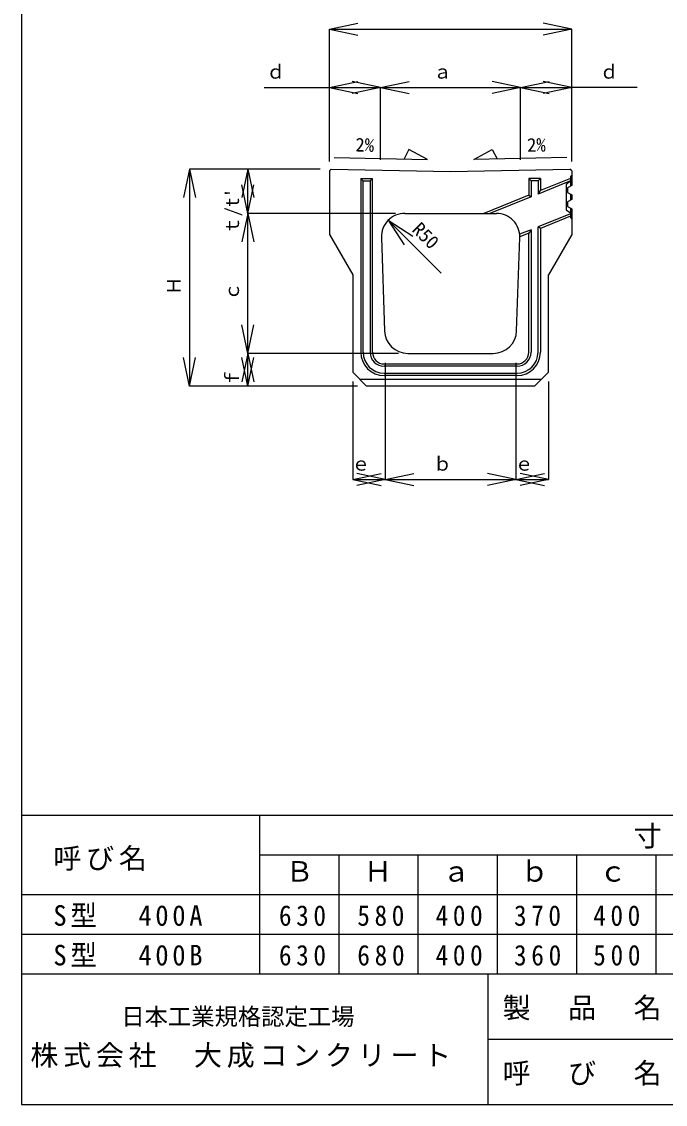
# Model space of a CAD drawing. Units: millimetres, scale not verified. Extents: x -4856 to 6304, y -3382 to 318.
# Drawn here: x 904 to 2284, y -3382 to -1062 of the extents above; entities that cross this region are included whole.
import ezdxf
from ezdxf.enums import TextEntityAlignment as Align

# ---------------------------------------------------------------- set-up
doc = ezdxf.new("R2010")
doc.units = ezdxf.units.MM
doc.header["$LTSCALE"] = 20
for name, color, linetype in [('0-1_1', 3, 'Continuous'), ('0-2_2', 4, 'Continuous'), ('F-0_240', 2, 'Continuous')]:
    doc.layers.add(name, color=color, linetype=linetype)
doc.styles.add('ＭＳ ゴシック', font='')
doc.styles.get('ＭＳ ゴシック').set_extended_font_data('MS Gothic')

msp = doc.modelspace()

# ---------------------------------------------------------------- linework, layer by layer
at = {"layer": '0-1_1'}
for p, q in [((1563.69, -1382.09), (1567.69, -1378.09)), ((1563.69, -1382.09), (1563.69, -1518.09)), ((2083.69, -1382.09), (2079.69, -1378.09)), ((2083.69, -1391.09), (2080.69, -1394.09)), ((2083.69, -1382.09), (2083.69, -1413.09)), ((1631.19, -1398.09), (1631.19, -1770.59)), ((1636.19, -1770.59), (1636.19, -1403.09)), ((1651.19, -1403.09), (1651.19, -1770.59)), ((1656.19, -1770.59), (1656.19, -1398.09)), ((1991.19, -1398.09), (1991.19, -1434.18)), ((1996.19, -1403.09), (1996.19, -1437.56)), ((2011.19, -1403.09), (2011.19, -1431.51)), ((2080.69, -1403.48), (2011.19, -1431.51)), ((2016.19, -1398.09), (2016.19, -1424.1)), ((2080.69, -1398.09), (2016.19, -1424.1)), ((2080.69, -1394.09), (2080.69, -1414.76)), ((1991.19, -1434.18), (1894.69, -1473.09)), ((1996.19, -1437.56), (1908.06, -1473.09)), ((1991.19, -1434.18), (1996.19, -1437.56)), ((2011.19, -1431.51), (2016.19, -1424.1)), ((2080.69, -1431.43), (2080.69, -1444.76)), ((2083.69, -1433.09), (2083.69, -1443.09)), ((2080.69, -1461.43), (2080.69, -1482.09)), ((1725.38, -1473.09), (1922, -1473.09)), ((2080.69, -1473.87), (2011.19, -1501.9)), ((2080.69, -1479.26), (2016.19, -1505.27)), ((2080.69, -1482.09), (2083.69, -1485.09)), ((2083.69, -1463.09), (2083.69, -1518.09)), ((1996.19, -1507.94), (1971.72, -1517.81)), ((1996.19, -1507.94), (1991.19, -1515.35)), ((1996.19, -1507.94), (1996.19, -1770.59)), ((2016.19, -1505.27), (2011.19, -1501.9)), ((2011.19, -1770.59), (2011.19, -1501.9)), ((2016.19, -1505.09), (2016.19, -1770.59)), ((1563.69, -1518.09), (1613.69, -1604.69)), ((1675.41, -1524.76), (1682.08, -1724.76)), ((1965.3, -1724.76), (1971.97, -1524.76)), ((1991.19, -1515.35), (1972, -1523.09)), ((1991.19, -1770.59), (1991.19, -1515.35)), ((2083.69, -1518.09), (2033.69, -1604.69)), ((1613.69, -1604.69), (1613.69, -1813.09)), ((2033.69, -1813.09), (2033.69, -1604.69)), ((1732.05, -1773.09), (1915.33, -1773.09)), ((1681.19, -1795.59), (1966.19, -1795.59)), ((1966.19, -1800.59), (1681.19, -1800.59)), ((1643.69, -1843.09), (1613.69, -1813.09)), ((1628.69, -1828.09), (2018.69, -1828.09)), ((1681.19, -1815.59), (1966.19, -1815.59)), ((1966.19, -1820.59), (1681.19, -1820.59)), ((2003.69, -1843.09), (2033.69, -1813.09)), ((2003.69, -1843.09), (1643.69, -1843.09))]:
    msp.add_line(p, q, dxfattribs=at)
for points in [[(1567.69, -1378.17), (1823.69, -1383.29), (2079.69, -1378.17)], [(1631.19, -1398.09), (1656.19, -1398.09), (1651.19, -1403.09)], [(1631.19, -1398.09), (1636.19, -1403.09), (1651.19, -1403.09)], [(2016.19, -1398.09), (1991.19, -1398.09), (1996.19, -1403.09)], [(2016.19, -1398.09), (2011.19, -1403.09), (1996.19, -1403.09)], [(2080.69, -1404.09), (2071.69, -1411.09), (2071.69, -1465.09), (2080.69, -1472.09)], [(2083.69, -1413.09), (2074.69, -1418.09), (2074.69, -1428.09), (2083.69, -1433.09)], [(2083.69, -1443.09), (2074.69, -1448.09), (2074.69, -1458.09), (2083.69, -1463.09)]]:
    msp.add_lwpolyline(points, dxfattribs=at)
for centre, radius, start, end in [((1725.38, -1523.09), 50, 90, 181.90916), ((1922, -1523.09), 50, 358.09085, 90), ((1732.05, -1723.09), 50, 181.90916, 270), ((1915.33, -1723.09), 50, 270, 358.09085), ((1681.19, -1770.59), 50, 180, 270), ((1681.19, -1770.59), 45, 180, 270), ((1681.19, -1770.59), 30, 180, 270), ((1681.19, -1770.59), 25, 180, 270), ((1966.19, -1770.59), 25, 270, 0), ((1966.19, -1770.59), 30, 270, 0), ((1966.19, -1770.59), 45, 270, 0), ((1966.19, -1770.59), 50, 270, 0)]:
    msp.add_arc(centre, radius, start, end, dxfattribs=at)
at = {"layer": '0-2_2'}
for p, q in [((1563.69, -1078.09), (1624.83, -1065.1)), ((2083.69, -1078.09), (2022.56, -1065.1)), ((1563.69, -1362.09), (1563.69, -1078.09)), ((1563.69, -1078.09), (2083.69, -1078.09)), ((1563.69, -1078.09), (1624.83, -1091.09)), ((2083.69, -1078.09), (2022.56, -1091.09)), ((2083.69, -1362.09), (2083.69, -1078.09)), ((1563.69, -1203.09), (1624.83, -1216.09)), ((1673.69, -1203.09), (1612.56, -1216.09)), ((1673.69, -1203.09), (1734.83, -1190.1)), ((1673.69, -1358.09), (1673.69, -1203.09)), ((1673.69, -1203.09), (1973.69, -1203.09)), ((1673.69, -1203.09), (1734.83, -1216.09)), ((1973.69, -1203.09), (1912.56, -1190.1)), ((1973.69, -1203.09), (1912.56, -1216.09)), ((1973.69, -1203.09), (2034.83, -1190.1)), ((1973.69, -1358.09), (1973.69, -1203.09)), ((1973.69, -1203.09), (2033.69, -1203.09)), ((1973.69, -1203.09), (2034.83, -1216.09)), ((2083.69, -1203.09), (2022.56, -1190.1)), ((2033.69, -1203.09), (2083.69, -1203.09)), ((2083.69, -1358.09), (2083.69, -1203.09)), ((1263.69, -1378.09), (1250.7, -1439.23)), ((1543.69, -1378.09), (1263.69, -1378.09)), ((1263.69, -1378.09), (1263.69, -1843.09)), ((1263.69, -1378.09), (1276.69, -1439.23)), ((1388.69, -1378.09), (1375.7, -1439.23)), ((1543.69, -1378.09), (1388.69, -1378.09)), ((1388.69, -1473.09), (1388.69, -1378.09)), ((1388.69, -1378.09), (1401.69, -1439.23)), ((1388.69, -1473.09), (1375.7, -1411.96)), ((1388.69, -1473.09), (1401.69, -1411.96)), ((1388.69, -1473.09), (1375.7, -1534.23)), ((1705.39, -1473.09), (1388.69, -1473.09)), ((1388.69, -1773.09), (1388.69, -1473.09)), ((1388.69, -1473.09), (1401.69, -1534.23)), ((1690.03, -1487.74), (1742.45, -1521.78)), ((1388.69, -1773.09), (1375.7, -1711.96)), ((1388.69, -1773.09), (1401.69, -1711.96)), ((1263.69, -1843.09), (1250.7, -1781.96)), ((1263.69, -1843.09), (1276.69, -1781.96)), ((1388.69, -1773.09), (1375.7, -1834.23)), ((1388.69, -1843.09), (1375.7, -1781.96)), ((1712.05, -1773.09), (1388.69, -1773.09)), ((1388.69, -1843.09), (1388.69, -1773.09)), ((1388.69, -1773.09), (1401.69, -1834.23)), ((1388.69, -1843.09), (1401.69, -1781.96)), ((1683.69, -1793.09), (1683.69, -2043.09)), ((1963.69, -1793.09), (1963.69, -2043.09)), ((1623.69, -1843.09), (1263.69, -1843.09)), ((1623.69, -1843.09), (1388.69, -1843.09)), ((1613.69, -1833.09), (1613.69, -2043.09)), ((2033.69, -1833.09), (2033.69, -2043.09)), ((1613.69, -2043.09), (1674.83, -2030.1)), ((1683.69, -2043.09), (1622.56, -2030.1)), ((1683.69, -2043.09), (1744.83, -2030.1)), ((1963.69, -2043.09), (1902.56, -2030.1)), ((1963.69, -2043.09), (2024.83, -2030.1)), ((2033.69, -2043.09), (1972.56, -2030.1)), ((1613.69, -2043.09), (1683.69, -2043.09)), ((1613.69, -2043.09), (1674.83, -2056.09)), ((1683.69, -2043.09), (1622.56, -2056.09)), ((1683.69, -2043.09), (1963.69, -2043.09)), ((1683.69, -2043.09), (1744.83, -2056.09)), ((1963.69, -2043.09), (1902.56, -2056.09)), ((1963.69, -2043.09), (2033.69, -2043.09)), ((1963.69, -2043.09), (2024.83, -2056.09)), ((2033.69, -2043.09), (1972.56, -2056.09))]:
    msp.add_line(p, q, dxfattribs=at)
at = {"layer": '0-2_2', "color": 7}
for p, q in [((903.69, -2762.15), (4813.69, -2762.15)), ((903.69, -2762.15), (4813.69, -2762.15)), ((1413.69, -2762.15), (1413.69, -3102.15)), ((1413.69, -2847.15), (4558.69, -2847.15)), ((1583.69, -2847.15), (1583.69, -3102.15)), ((1753.69, -2847.15), (1753.69, -3102.15)), ((1923.69, -2847.15), (1923.69, -3102.15)), ((2093.69, -2847.15), (2093.69, -3102.15)), ((903.69, -2932.15), (4813.69, -2932.15)), ((903.69, -2932.15), (4813.69, -2932.15)), ((903.69, -3017.15), (4813.69, -3017.15))]:
    msp.add_line(p, q, dxfattribs=at)
at = {"layer": '0-2_2'}
for points in [[(1423.69, -1203.09), (1563.69, -1203.09), (1624.83, -1190.1)], [(1563.69, -1358.09), (1563.69, -1203.09), (1613.69, -1203.09)], [(1613.69, -1203.09), (1673.69, -1203.09), (1612.56, -1190.1)], [(2223.69, -1203.09), (2083.69, -1203.09), (2022.56, -1216.09)], [(1803.17, -1600.87), (1690.03, -1487.74), (1724.07, -1540.15)]]:
    msp.add_lwpolyline(points, dxfattribs=at)
at = {"layer": '0-2_2', "color": 7}
for points in [[(1574.09, -1353.22), (1774.05, -1357.22), (1734.46, -1336.42), (1724.06, -1356.22)], [(2073.29, -1353.22), (1873.33, -1357.22), (1912.93, -1336.42), (1923.32, -1356.22)], [(2263.69, -2847.15), (2263.69, -2903.71), (2263.69, -3102.15)]]:
    msp.add_lwpolyline(points, dxfattribs=at)
at = {"layer": 'F-0_240'}
for p, q in [((903.69, 317.85), (903.69, -3382.15)), ((903.69, -3102.15), (6303.69, -3102.15)), ((1903.69, -3102.15), (1903.69, -3382.15)), ((1903.69, -3242.15), (5243.69, -3242.15)), ((903.69, -3382.15), (6303.69, -3382.15))]:
    msp.add_line(p, q, dxfattribs=at)

# ---------------------------------------------------------------- texts
at = {"layer": '0-2_2', "style": 'ＭＳ ゴシック'}
for s, p in [('ｄ', (1428.69, -1193.09)), ('ｄ', (2143.69, -1193.09)), ('ａ', (1786.19, -1193.09)), ('ｂ', (1786.19, -2033.09)), ('ｅ', (1611.19, -2033.09)), ('ｅ', (1961.19, -2033.09))]:
    msp.add_text(s, height=29.33, dxfattribs=at).set_placement(p, align=Align.BOTTOM_LEFT)
for s, rotation, p in [('2%', 358.854, (1619.18, -1349.12)), ('2%', 1.146, (1988.21, -1349.92)), ("ｔ/t'", 90, (1378.69, -1519.34)), ('R50', 315, (1732.46, -1516.02)), ('Ｈ', 90, (1253.69, -1648.09)), ('ｃ', 90, (1378.69, -1660.59)), ('ｆ', 90, (1378.69, -1845.59))]:
    msp.add_text(s, height=29.33, rotation=rotation, dxfattribs=at).set_placement(p, align=Align.BOTTOM_LEFT)
at = {"layer": '0-2_2', "color": 7, "style": 'ＭＳ ゴシック'}
for s, p in [('Ｂ', (1469.69, -2918.15)), ('Ｈ', (1637.69, -2918.15)), ('ａ', (1805.69, -2918.15)), ('ｂ', (1973.69, -2918.15)), ('ｃ', (2141.69, -2918.15))]:
    msp.add_text(s, height=43.99, dxfattribs=at).set_placement(p, align=Align.BOTTOM_LEFT)
at = {"layer": '0-2_2', "color": 7, "char_height": 43.99, "attachment_point": 7, "style": 'ＭＳ ゴシック'}
for s, insert in [('\\T1.17;寸\u3000\u3000法\u3000\u3000表', (2216.27, -2834.15)), ('\\T1.17;呼び名', (971.76, -2881.83)), ('\\T1.28;\\W0.95;S型\u3000400A', (971.75, -3002.15)), ('\\T1.37;\\W0.9;630', (1455.69, -3000.22)), ('\\T1.37;\\W0.9;580', (1623.69, -3000.22)), ('\\T1.37;\\W0.9;400', (1791.69, -3000.22)), ('\\T1.37;\\W0.9;370', (1959.69, -3000.22)), ('\\T1.37;\\W0.9;400', (2129.69, -3000.22)), ('\\T1.28;\\W0.95;S型\u3000400B', (971.75, -3087.15)), ('\\T1.37;\\W0.9;630', (1455.69, -3085.22)), ('\\T1.38;\\W0.9;680', (1623.69, -3085.22)), ('\\T1.37;\\W0.9;400', (1791.69, -3085.22)), ('\\T1.38;\\W0.9;360', (1959.69, -3085.22)), ('\\T1.38;\\W0.9;500', (2129.69, -3085.22))]:
    msp.add_mtext(s, dxfattribs=dict(at, insert=insert))
at = {"layer": 'F-0_240', "color": 4, "style": 'ＭＳ ゴシック'}
msp.add_text('日本工業規格認定工場', height=36.66, dxfattribs=at).set_placement((1117.47, -3223.36), align=Align.BOTTOM_LEFT)
at = {"layer": 'F-0_240', "color": 7, "char_height": 43.99, "attachment_point": 7, "style": 'ＭＳ ゴシック'}
for s, insert in [('\\T1.17;製\u3000品\u3000名', (1935.36, -3202.15)), ('\\T1.17;株式会社\u3000大成コンクリート', (922.46, -3304.18)), ('\\T1.17;呼\u3000び\u3000名', (1935.36, -3342.15))]:
    msp.add_mtext(s, dxfattribs=dict(at, insert=insert))

doc.saveas('drawing.dxf')
